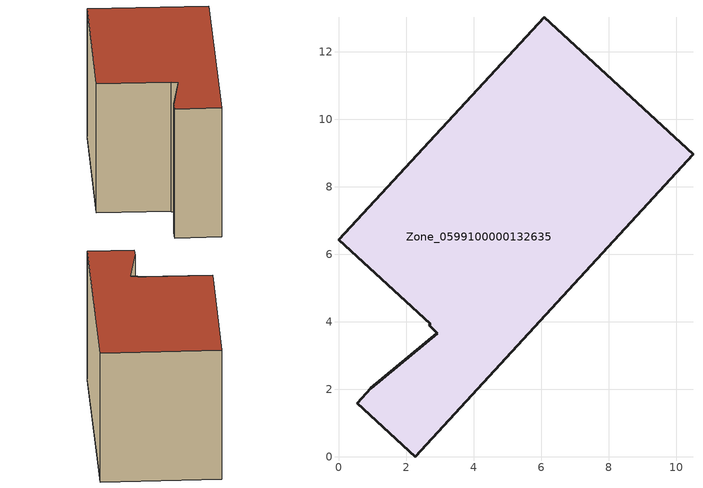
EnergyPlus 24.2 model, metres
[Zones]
Zone_0599100000132635
 floor ground (C_G): 2.68,3.9 2.72,3.94 0,6.43 6.09,13.02 10.5,8.96 2.27,0 0.55,1.58 0.96,2.03 2.92,3.65 z0
 wall outside (C_F): 0,6.43 2.72,3.94 2.68,3.9 2.92,3.65 0.96,2.03 0.55,1.58 2.27,0 10.5,8.96 6.09,13.02 0,6.43 z0:6.97
 roof outside (C_R): 2.72,3.94 2.68,3.9 2.92,3.65 0.96,2.03 0.55,1.58 2.27,0 10.5,8.96 6.09,13.02 0,6.43 z6.97
[BUILDING]
Pand.0599100000132635: North Axis=0; Terrain=City; Loads Convergence Tolerance Value=0.04; Temperature Convergence Tolerance Value=0.4; Solar Distribution=FullExterior; Maximum Number of Warmup Days=25; Minimum Number of Warmup Days=1
[Site:Location]
Rotterdam.The.Hague.AP_ZH_NLD Design_Conditions: Latitude=51.96; Longitude=4.45; Time Zone=1; Elevation=-4.5
[SITE:GROUNDTEMPERATURE:BUILDINGSURFACE]
18, 18, 18, 18, 18, 18, 18, 18, 18, 18, 18, 18
[MATERIAL] Thermal Absorptance=0.9; Solar Absorptance=0.7; Visible Absorptance=0.7
Name | Roughness | Thickness | Conductivity | Density | Specific Heat
G.TI.1975-1991 | MediumSmooth | 0.15 | 0.288461 | 540 | 1210
F.TI.1975-1991 | Rough | 0.3 | 0.230769 | 1920 | 840
R.TI.1975-1991 | MediumRough | 0.2 | 0.153846 | 1500 | 1000
[CONSTRUCTION]
C_G: G.TI.1975-1991
C_F: F.TI.1975-1991
C_R: R.TI.1975-1991
[ZONE]
Zone_0599100000132635: Type=1; Multiplier=1; Ceiling Height=Autocalculate; Volume=Autocalculate; Floor Area=autocalculate; Part of Total Floor Area=Yes
[ZONEINFILTRATION:DESIGNFLOWRATE]
Infil_Zone_0599100000132635: Zone or ZoneList or Space or SpaceList=Zone_0599100000132635; Schedule=AlwaysOn; Design Flow Rate Calculation Method=Flow/Area; Flow Rate per Floor Area=0.003; Constant Term Coefficient=1; Temperature Term Coefficient=0; Velocity Term Coefficient=0; Velocity Squared Term Coefficient=0
[HVACTEMPLATE:ZONE:IDEALLOADSAIRSYSTEM]
Zone_0599100000132635: Maximum Heating Supply Air Temperature=50; Minimum Cooling Supply Air Temperature=13; Maximum Heating Supply Air Humidity Ratio=0.0156; Minimum Cooling Supply Air Humidity Ratio=0.0077; Heating Limit=NoLimit; Cooling Limit=NoLimit; Dehumidification Control Type=ConstantSensibleHeatRatio; Cooling Sensible Heat Ratio=0.7; Dehumidification Setpoint=60; Humidification Control Type=None; Humidification Setpoint=30; Outdoor Air Method=None; Outdoor Air Flow Rate per Person=0.00944; Outdoor Air Flow Rate per Zone Floor Area=0; Outdoor Air Flow Rate per Zone=0; Demand Controlled Ventilation Type=None; Outdoor Air Economizer Type=NoEconomizer; Heat Recovery Type=None; Sensible Heat Recovery Effectiveness=0.7; Latent Heat Recovery Effectiveness=0.65
[ZONECONTROL:THERMOSTAT]
ThermostatControl_Zone_0599100000132635: Zone or ZoneList=Zone_0599100000132635; Control Type Schedule=DualSetpointControlType; Control 1=Thermostat_Zone_0599100000132635; Temperature Difference Between Cutout And Setpoint=0
[THERMOSTATSETPOINT:DUALSETPOINT]
Thermostat_Zone_0599100000132635: Heating Setpoint Temperature Schedule=HeatingSetpoint_Zone_0599100000132635; Cooling Setpoint Temperature Schedule=CoolingSetpoint_Zone_0599100000132635
[SCHEDULE:COMPACT]
HeatingSetpoint_Zone_0599100000132635: Through: 12/31, For: AllDays, Until: 24:00, 21
CoolingSetpoint_Zone_0599100000132635: Through: 12/31, For: AllDays, Until: 24:00, 24
DualSetpointControlType: Through: 12/31, For: AllDays, Until: 24:00, 4
AlwaysOn: Through: 12/31, For: AllDays, Until: 24:00, 1
